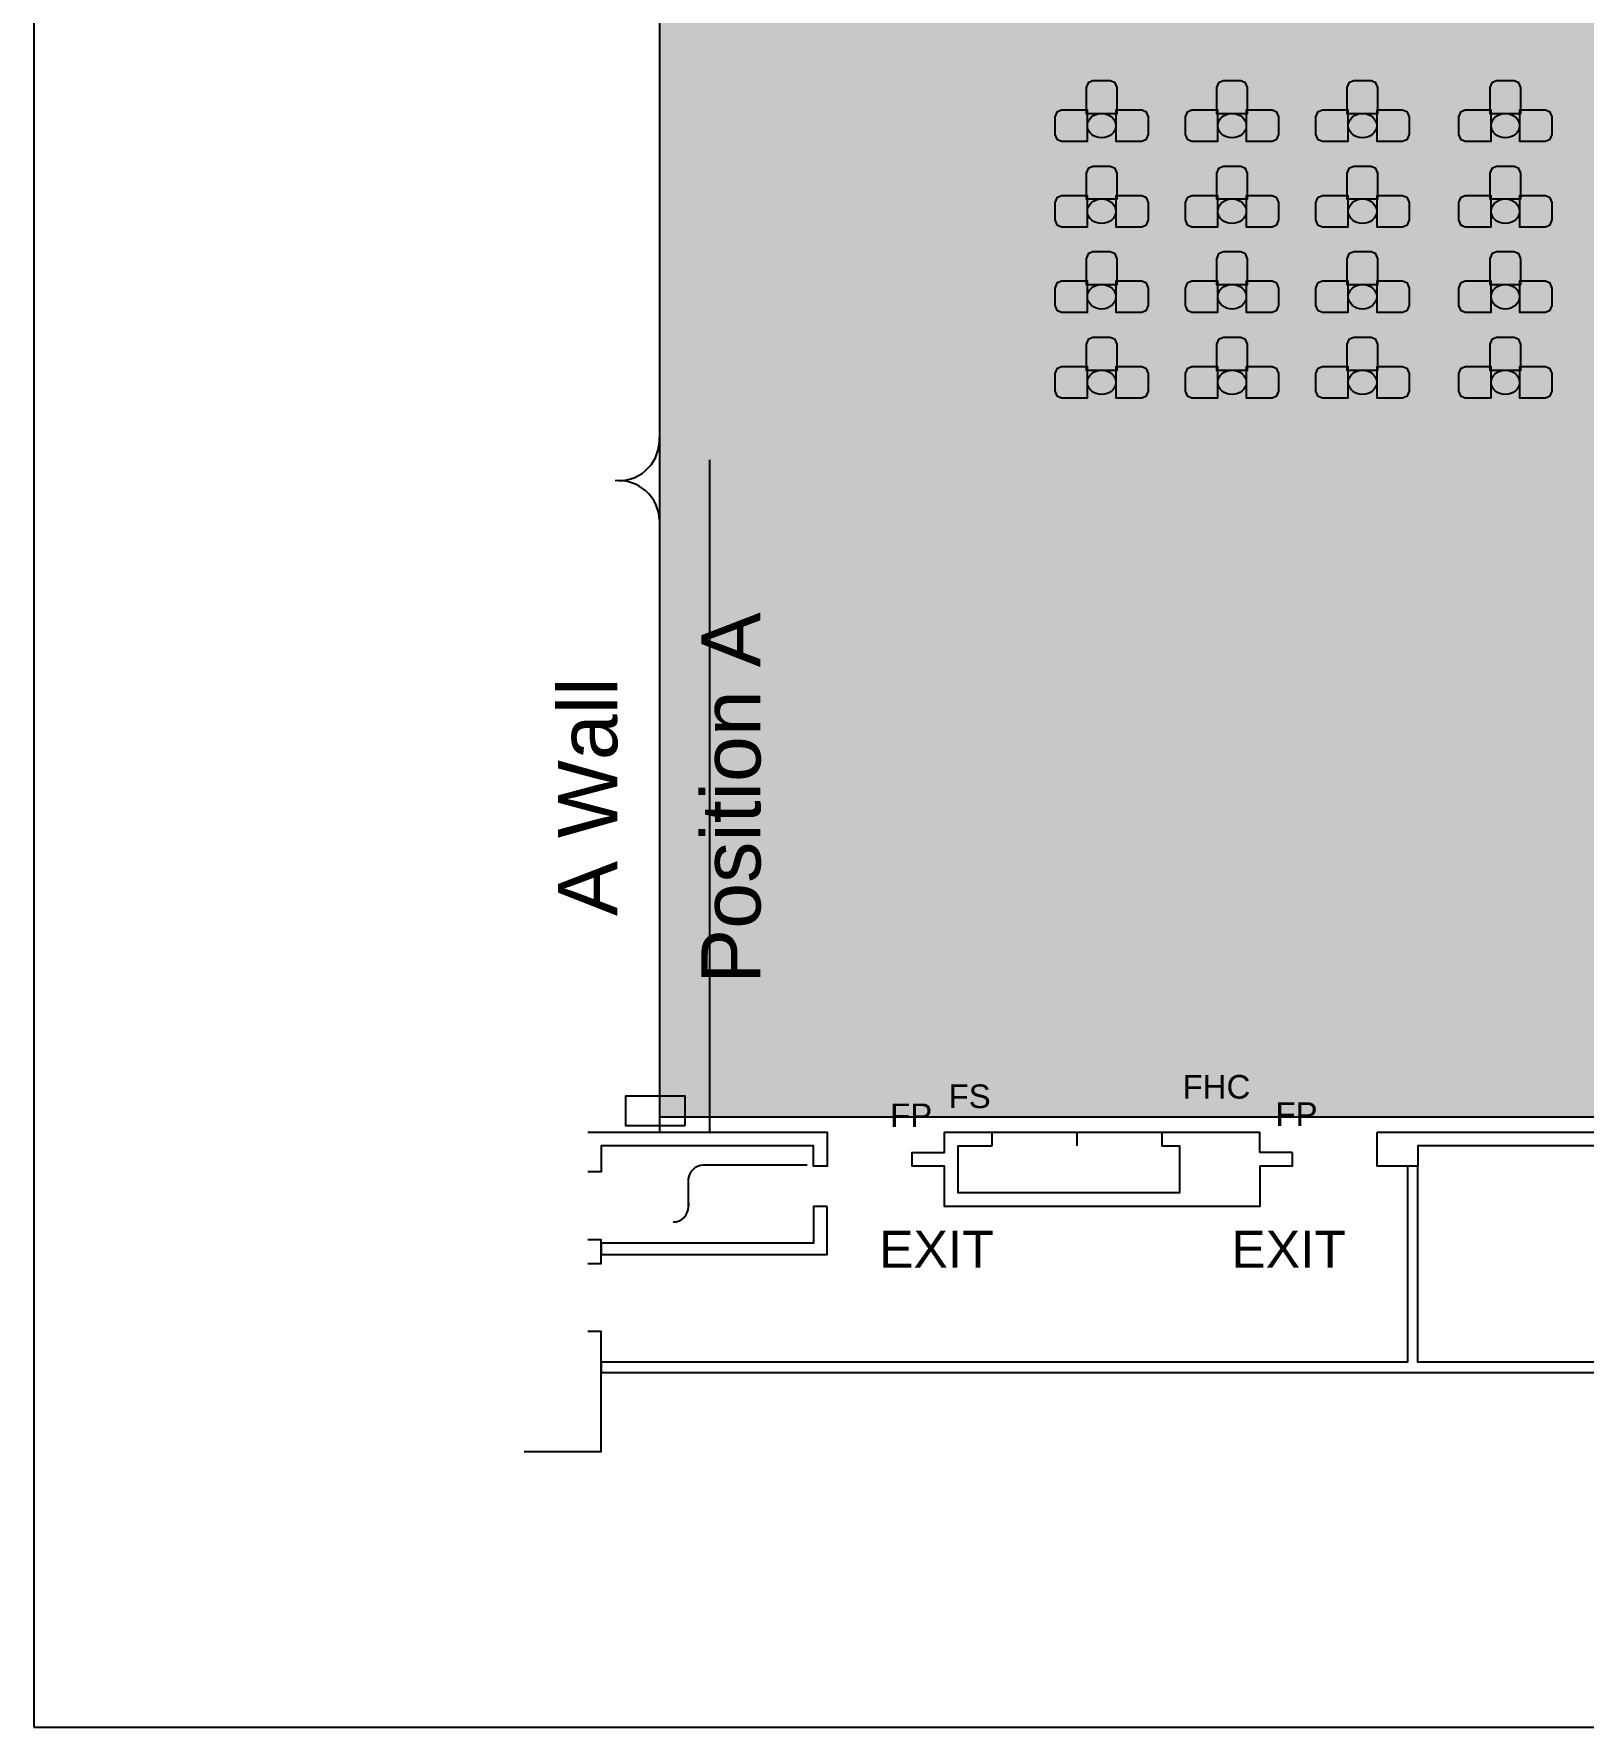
# Model space of a CAD drawing. Header units: feet. Extents: x 280 to 544, y 563 to 815.
# Drawn here: x 279.9 to 355.9, y 562.8 to 645.9 of the extents above; entities that cross this region are included whole.
import ezdxf
from ezdxf.enums import TextEntityAlignment as Align

# ---------------------------------------------------------------- set-up
doc = ezdxf.new("R2010")
doc.units = ezdxf.units.FT
doc.header["$MEASUREMENT"] = 0
for name, color, linetype in [('Background', 7, 'Continuous'), ('Border', 7, 'Continuous'), ('Building', 7, 'Continuous'), ('Layer 1', 7, 'Continuous')]:
    doc.layers.add(name, color=color, linetype=linetype)
doc.styles.add('Arial', font='Arial.ttf')

msp = doc.modelspace()

# ---------------------------------------------------------------- hatches: boundary and pattern name
at = {"layer": 'Background', "lineweight": 0, "true_color": 0xe6e6e6, "transparency": 33554687}
h = msp.add_hatch(color=254, dxfattribs=at)
h.dxf.hatch_style = 1
h.paths.add_polyline_path([(491.791, 760.881), (310.541, 760.881), (310.541, 592.714), (491.791, 592.714)])

# ---------------------------------------------------------------- linework, layer by layer
at = {"layer": 'Background', "color": 254, "lineweight": 0, "true_color": 0xe6e6e6, "transparency": 33554687}
msp.add_lwpolyline([(491.791, 760.881), (310.541, 760.881), (310.541, 592.714), (491.791, 592.714)], close=True, dxfattribs=at)
at = {"layer": 'Background', "color": 254, "lineweight": 25, "true_color": 0xe6e6e6}
msp.add_lwpolyline([(491.791, 760.881), (310.541, 760.881), (310.541, 592.714), (491.791, 592.714)], close=True, dxfattribs=at)
at = {"layer": 'Border', "color": 18, "lineweight": 25, "true_color": 0x000000}
msp.add_lwpolyline([(279.852, 562.758), (543.852, 562.758), (543.852, 814.758), (279.852, 814.758)], close=True, dxfattribs=at)
at = {"layer": 'Building', "color": 18, "lineweight": 25, "true_color": 0x000000}
for points in [[(310.541, 760.881), (310.541, 591.967)], [(313.008, 624.964), (313.008, 591.964)], [(307.025, 591.964), (318.775, 591.964), (318.775, 590.295), (318.108, 590.295), (318.108, 591.297), (307.692, 591.297), (307.692, 590.009), (307.025, 590.009)], [(345.754, 591.964), (388.106, 591.964), (388.106, 591.297), (347.754, 591.297), (347.754, 590.297), (347.254, 590.297), (347.254, 580.667), (307.692, 580.667), (307.692, 580.167), (393.337, 580.167), (393.337, 572.637), (505.452, 572.637), (505.452, 582.397), (504.286, 582.397), (504.286, 582.058), (499.606, 582.058), (499.606, 581.558)], [(341.587, 590.964), (341.587, 590.297), (340.004, 590.297), (340.004, 588.318), (324.53, 588.318), (324.53, 590.297), (322.942, 590.297), (322.942, 590.964), (324.53, 590.964), (324.53, 591.964), (326.863, 591.964)], [(331.03, 591.964), (331.03, 591.297)], [(335.197, 591.964), (340.004, 591.964)], [(340.004, 590.964), (340.004, 591.964)], [(434.457, 579.495), (438.791, 579.495), (438.791, 579.995), (433.957, 579.995), (433.957, 573.637), (394.337, 573.637), (394.337, 580.667), (377.754, 580.667), (377.754, 581.818), (375.754, 581.818), (375.754, 580.667), (347.754, 580.667), (347.754, 590.297), (345.754, 590.297), (345.754, 591.962)], [(341.587, 590.964), (340.004, 590.964)], [(317.797, 590.349), (312.695, 590.349)], [(311.97, 588.302), (311.97, 589.702)], [(311.97, 588.468), (311.97, 588.342)], [(307.025, 585.516), (307.692, 585.516), (307.692, 586.676), (307.025, 586.676)], [(303.914, 576.282), (307.692, 576.282), (307.692, 582.183), (307.025, 582.183)]]:
    msp.add_lwpolyline(points, dxfattribs=at)
for points in [[(311.815, 592.287), (311.815, 593.724), (308.877, 593.724), (308.877, 592.287)], [(326.863, 591.297), (326.863, 591.964), (335.197, 591.964), (335.197, 591.297), (336.062, 591.297), (336.062, 588.985), (325.197, 588.985), (325.197, 591.297)], [(318.775, 588.318), (318.108, 588.318), (318.108, 586.506), (307.692, 586.506), (307.692, 585.964), (318.775, 585.964), (318.775, 588.318)]]:
    msp.add_lwpolyline(points, close=True, dxfattribs=at)
for centre, radius, start, end in [((308.544, 625.936), 2, -90, 3.37), ((308.546, 621.943), 2, 1.47103, 94.84103), ((312.707, 589.587), 0.75, 90, 180), ((311.22, 588.302), 0.75, -90, 0)]:
    msp.add_arc(centre, radius, start, end, dxfattribs=at)
at = {"layer": 'Layer 1', "color": 18, "lineweight": 25, "true_color": 0x000000}
for points in [[(333.001, 643.231), (332.903, 643.466), (332.668, 643.564), (331.813, 643.564), (331.578, 643.466), (331.48, 643.231), (331.48, 641.964), (333.001, 641.964)], [(339.401, 643.231), (339.303, 643.466), (339.068, 643.564), (338.213, 643.564), (337.978, 643.466), (337.88, 643.231), (337.88, 641.964), (339.401, 641.964)], [(345.801, 643.231), (345.703, 643.466), (345.468, 643.564), (344.613, 643.564), (344.378, 643.466), (344.28, 643.231), (344.28, 641.964), (345.801, 641.964)], [(352.809, 643.231), (352.711, 643.466), (352.476, 643.564), (351.621, 643.564), (351.386, 643.466), (351.288, 643.231), (351.288, 641.964), (352.809, 641.964)], [(330.274, 642.125), (330.038, 642.027), (329.94, 641.791), (329.94, 640.937), (330.038, 640.701), (330.274, 640.604), (331.541, 640.604), (331.541, 642.125)], [(334.207, 640.604), (334.443, 640.701), (334.541, 640.937), (334.541, 641.791), (334.443, 642.027), (334.207, 642.125), (332.94, 642.125), (332.94, 640.604)], [(336.674, 642.125), (336.438, 642.027), (336.341, 641.791), (336.341, 640.937), (336.438, 640.701), (336.674, 640.604), (337.94, 640.604), (337.94, 642.125)], [(340.607, 640.604), (340.843, 640.701), (340.94, 640.937), (340.94, 641.791), (340.843, 642.027), (340.607, 642.125), (339.341, 642.125), (339.341, 640.604)], [(343.074, 642.125), (342.838, 642.027), (342.74, 641.791), (342.74, 640.937), (342.838, 640.701), (343.074, 640.604), (344.341, 640.604), (344.341, 642.125)], [(347.007, 640.604), (347.243, 640.701), (347.341, 640.937), (347.341, 641.791), (347.243, 642.027), (347.007, 642.125), (345.74, 642.125), (345.74, 640.604)], [(350.082, 642.125), (349.846, 642.027), (349.748, 641.791), (349.748, 640.937), (349.846, 640.701), (350.082, 640.604), (351.349, 640.604), (351.349, 642.125)], [(354.015, 640.604), (354.251, 640.701), (354.349, 640.937), (354.349, 641.791), (354.251, 642.027), (354.015, 642.125), (352.748, 642.125), (352.748, 640.604)], [(333.001, 639.031), (332.903, 639.266), (332.668, 639.364), (331.813, 639.364), (331.578, 639.266), (331.48, 639.031), (331.48, 637.764), (333.001, 637.764)], [(339.401, 639.031), (339.303, 639.266), (339.068, 639.364), (338.213, 639.364), (337.978, 639.266), (337.88, 639.031), (337.88, 637.764), (339.401, 637.764)], [(345.801, 639.031), (345.703, 639.266), (345.468, 639.364), (344.613, 639.364), (344.378, 639.266), (344.28, 639.031), (344.28, 637.764), (345.801, 637.764)], [(352.809, 639.031), (352.711, 639.266), (352.476, 639.364), (351.621, 639.364), (351.386, 639.266), (351.288, 639.031), (351.288, 637.764), (352.809, 637.764)], [(330.274, 637.925), (330.038, 637.827), (329.94, 637.591), (329.94, 636.737), (330.038, 636.501), (330.274, 636.404), (331.541, 636.404), (331.541, 637.925)], [(334.207, 636.404), (334.443, 636.501), (334.541, 636.737), (334.541, 637.591), (334.443, 637.827), (334.207, 637.925), (332.94, 637.925), (332.94, 636.404)], [(336.674, 637.925), (336.438, 637.827), (336.341, 637.591), (336.341, 636.737), (336.438, 636.501), (336.674, 636.404), (337.94, 636.404), (337.94, 637.925)], [(340.607, 636.404), (340.843, 636.501), (340.94, 636.737), (340.94, 637.591), (340.843, 637.827), (340.607, 637.925), (339.341, 637.925), (339.341, 636.404)], [(343.074, 637.925), (342.838, 637.827), (342.74, 637.591), (342.74, 636.737), (342.838, 636.501), (343.074, 636.404), (344.341, 636.404), (344.341, 637.925)], [(347.007, 636.404), (347.243, 636.501), (347.341, 636.737), (347.341, 637.591), (347.243, 637.827), (347.007, 637.925), (345.74, 637.925), (345.74, 636.404)], [(350.082, 637.925), (349.846, 637.827), (349.748, 637.591), (349.748, 636.737), (349.846, 636.501), (350.082, 636.404), (351.349, 636.404), (351.349, 637.925)], [(354.015, 636.404), (354.251, 636.501), (354.349, 636.737), (354.349, 637.591), (354.251, 637.827), (354.015, 637.925), (352.748, 637.925), (352.748, 636.404)], [(333.001, 634.831), (332.903, 635.066), (332.668, 635.164), (331.813, 635.164), (331.578, 635.066), (331.48, 634.831), (331.48, 633.564), (333.001, 633.564)], [(339.401, 634.831), (339.303, 635.066), (339.068, 635.164), (338.213, 635.164), (337.978, 635.066), (337.88, 634.831), (337.88, 633.564), (339.401, 633.564)], [(345.801, 634.831), (345.703, 635.066), (345.468, 635.164), (344.613, 635.164), (344.378, 635.066), (344.28, 634.831), (344.28, 633.564), (345.801, 633.564)], [(352.809, 634.831), (352.711, 635.066), (352.476, 635.164), (351.621, 635.164), (351.386, 635.066), (351.288, 634.831), (351.288, 633.564), (352.809, 633.564)], [(330.274, 633.725), (330.038, 633.627), (329.94, 633.391), (329.94, 632.537), (330.038, 632.301), (330.274, 632.204), (331.541, 632.204), (331.541, 633.725)], [(334.207, 632.204), (334.443, 632.301), (334.541, 632.537), (334.541, 633.391), (334.443, 633.627), (334.207, 633.725), (332.94, 633.725), (332.94, 632.204)], [(336.674, 633.725), (336.438, 633.627), (336.341, 633.391), (336.341, 632.537), (336.438, 632.301), (336.674, 632.204), (337.94, 632.204), (337.94, 633.725)], [(340.607, 632.204), (340.843, 632.301), (340.94, 632.537), (340.94, 633.391), (340.843, 633.627), (340.607, 633.725), (339.341, 633.725), (339.341, 632.204)], [(343.074, 633.725), (342.838, 633.627), (342.74, 633.391), (342.74, 632.537), (342.838, 632.301), (343.074, 632.204), (344.341, 632.204), (344.341, 633.725)], [(347.007, 632.204), (347.243, 632.301), (347.341, 632.537), (347.341, 633.391), (347.243, 633.627), (347.007, 633.725), (345.74, 633.725), (345.74, 632.204)], [(350.082, 633.725), (349.846, 633.627), (349.748, 633.391), (349.748, 632.537), (349.846, 632.301), (350.082, 632.204), (351.349, 632.204), (351.349, 633.725)], [(354.015, 632.204), (354.251, 632.301), (354.349, 632.537), (354.349, 633.391), (354.251, 633.627), (354.015, 633.725), (352.748, 633.725), (352.748, 632.204)], [(333.001, 630.631), (332.903, 630.866), (332.668, 630.964), (331.813, 630.964), (331.578, 630.866), (331.48, 630.631), (331.48, 629.364), (333.001, 629.364)], [(339.401, 630.631), (339.303, 630.866), (339.068, 630.964), (338.213, 630.964), (337.978, 630.866), (337.88, 630.631), (337.88, 629.364), (339.401, 629.364)], [(345.801, 630.631), (345.703, 630.866), (345.468, 630.964), (344.613, 630.964), (344.378, 630.866), (344.28, 630.631), (344.28, 629.364), (345.801, 629.364)], [(352.809, 630.631), (352.711, 630.866), (352.476, 630.964), (351.621, 630.964), (351.386, 630.866), (351.288, 630.631), (351.288, 629.364), (352.809, 629.364)], [(330.274, 629.525), (330.038, 629.427), (329.94, 629.191), (329.94, 628.337), (330.038, 628.101), (330.274, 628.004), (331.541, 628.004), (331.541, 629.525)], [(334.207, 628.004), (334.443, 628.101), (334.541, 628.337), (334.541, 629.191), (334.443, 629.427), (334.207, 629.525), (332.94, 629.525), (332.94, 628.004)], [(336.674, 629.525), (336.438, 629.427), (336.341, 629.191), (336.341, 628.337), (336.438, 628.101), (336.674, 628.004), (337.94, 628.004), (337.94, 629.525)], [(340.607, 628.004), (340.843, 628.101), (340.94, 628.337), (340.94, 629.191), (340.843, 629.427), (340.607, 629.525), (339.341, 629.525), (339.341, 628.004)], [(343.074, 629.525), (342.838, 629.427), (342.74, 629.191), (342.74, 628.337), (342.838, 628.101), (343.074, 628.004), (344.341, 628.004), (344.341, 629.525)], [(347.007, 628.004), (347.243, 628.101), (347.341, 628.337), (347.341, 629.191), (347.243, 629.427), (347.007, 629.525), (345.74, 629.525), (345.74, 628.004)], [(350.082, 629.525), (349.846, 629.427), (349.748, 629.191), (349.748, 628.337), (349.846, 628.101), (350.082, 628.004), (351.349, 628.004), (351.349, 629.525)], [(354.015, 628.004), (354.251, 628.101), (354.349, 628.337), (354.349, 629.191), (354.251, 629.427), (354.015, 629.525), (352.748, 629.525), (352.748, 628.004)]]:
    msp.add_lwpolyline(points, close=True, dxfattribs=at)
for centre in [(332.24, 641.364), (338.64, 641.364), (345.041, 641.364), (352.048, 641.364), (332.24, 637.164), (338.64, 637.164), (345.041, 637.164), (352.048, 637.164), (332.24, 632.964), (338.64, 632.964), (345.041, 632.964), (352.048, 632.964), (332.24, 628.764), (338.64, 628.764), (345.041, 628.764), (352.048, 628.764)]:
    msp.add_ellipse(centre, major_axis=(0.7, 0), ratio=0.857143, dxfattribs=at)

# ---------------------------------------------------------------- texts
at = {"layer": 'Building', "color": 18, "true_color": 0x000000, "style": 'Arial'}
for s, p in [('Position A', (312.603, 599.241)), ('A Wall', (305.576, 602.57))]:
    msp.add_text(s, height=2.9, rotation=90, dxfattribs=at).set_placement(p, align=Align.TOP_LEFT)
for s, height, p in [('FS', 1.1602, (324.73, 594.303)), ('FHC', 1.1602, (336.209, 594.768)), ('FP', 1.1602, (340.767, 593.425)), ('FP', 1.1602, (321.861, 593.367)), ('EXIT', 1.8125, (321.321, 587.12)), ('EXIT', 1.8125, (338.603, 587.12))]:
    msp.add_text(s, height=height, dxfattribs=at).set_placement(p, align=Align.TOP_LEFT)

doc.saveas('drawing.dxf')
